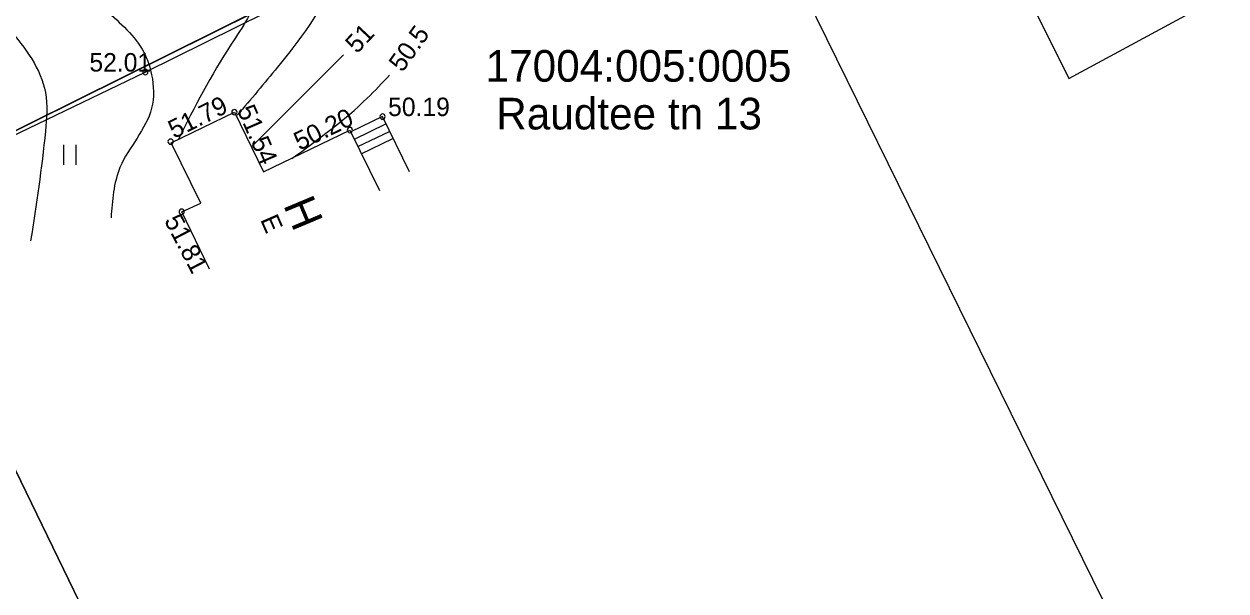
# Model space of a CAD drawing. Extents: x 643319 to 644478, y 6457068 to 6457895.
# Drawn here: x 643463.23 to 643508.82, y 6457717.63 to 6457739.14 of the extents above; entities that cross this region are included whole.
import ezdxf

# ---------------------------------------------------------------- set-up
doc = ezdxf.new("R2010")
doc.units = 0
for name, color, linetype in [('Level 1', 7, 'Continuous'), ('Level 2', 7, 'Continuous'), ('Level 28', 7, 'Continuous'), ('Level 33', 7, 'Continuous'), ('Level 40', 7, 'Continuous'), ('Level 41', 7, 'Continuous'), ('Level 54', 7, 'Continuous'), ('Level 62', 7, 'Continuous'), ('Level 63', 7, 'Continuous')]:
    doc.layers.add(name, color=color, linetype=linetype)

# ---------------------------------------------------------------- blocks, each defined once
blk = doc.blocks.new('PRAUD')
at = {"layer": 'Level 63'}
for start, end in [(0, 180), (180, 0)]:
    blk.add_arc((0, 0), 0.1, start, end, dxfattribs=at)

msp = doc.modelspace()

# ---------------------------------------------------------------- linework, layer by layer
at = {"layer": 'Level 1'}
for points in [[(643470.27, 6457729.84), (643469.21, 6457732.02), (643469.93, 6457732.35), (643468.81, 6457734.63), (643471.21, 6457735.8), (643472.31, 6457733.53), (643475.59, 6457735.12), (643476.71, 6457732.83)], [(643477.85, 6457733.54), (643476.83, 6457735.63), (643475.63, 6457735.05)]]:
    msp.add_lwpolyline(points, dxfattribs=at)
at = {"layer": 'Level 2'}
for p, q in [((643475.76, 6457734.77), (643476.96, 6457735.35)), ((643475.89, 6457734.49), (643477.09, 6457735.07)), ((643476.02, 6457734.22), (643477.22, 6457734.8))]:
    msp.add_line(p, q, dxfattribs=at)
at = {"layer": 'Level 28'}
msp.add_lwpolyline([(643457.95, 6457732.54), (643460.35, 6457733.72), (643467.83, 6457737.32), (643480.48, 6457743.59), (643488.79, 6457747.67), (643494.14, 6457750.24)], dxfattribs=at)
at = {"layer": 'Level 33'}
msp.add_line((643471.88, 6457734.51), (643475.35, 6457737.98), dxfattribs=at)
for points in [[(643399.68, 6457785.54), (643400.46, 6457785.46), (643403.17, 6457783.61), (643404.04, 6457782.84), (643405.45, 6457781.11), (643406.17, 6457779.04), (643406.72, 6457778.14), (643408.18, 6457777.37), (643411.16, 6457776.87), (643412.24, 6457776.67), (643414.27, 6457775.49), (643417.57, 6457774.64), (643420.86, 6457774.69), (643424.66, 6457775.02), (643428.52, 6457775.82), (643430.2, 6457775.95), (643431.73, 6457775.62), (643434.06, 6457773.4), (643435.38, 6457771.85), (643436.41, 6457771.33), (643438.39, 6457771.4), (643443.43, 6457773.1), (643444.51, 6457773.2), (643446.2, 6457772.94), (643448.1, 6457771.52), (643450.78, 6457769.37), (643452.44, 6457768.5), (643455.79, 6457767.2), (643458.05, 6457766.67), (643458.38, 6457766.32), (643458.05, 6457764.9), (643457.17, 6457763.5), (643457.01, 6457759.41), (643455.6, 6457756.31), (643455.1, 6457755.01), (643455.42, 6457750.26), (643456.15, 6457747.79), (643457.83, 6457745.46), (643459.83, 6457742.29), (643462.65, 6457738.97), (643464.04, 6457736.54), (643464.04, 6457735.08), (643463.48, 6457730.92)], [(643472.85, 6457758.94), (643471.59, 6457754.02), (643470.01, 6457748.15), (643470.32, 6457745.55), (643471.73, 6457742.25), (643472.08, 6457740.37), (643471.09, 6457738.38), (643469.09, 6457734.78)], [(643476.6, 6457750.28), (643476.46, 6457749.63), (643475.58, 6457742.71), (643475, 6457740.81), (643472.85, 6457737.51), (643471.32, 6457735.68)], [(643463.96, 6457741.9), (643466.34, 6457739.66), (643467.77, 6457738.08), (643468.07, 6457737.22), (643468.07, 6457735.95), (643466.87, 6457733.7), (643466.53, 6457731.79)], [(643473.39, 6457734.04), (643476.25, 6457736.33), (643477.09, 6457737.2)]]:
    msp.add_spline(points, degree=3, dxfattribs=at)
at = {"layer": 'Level 40'}
for points in [[(643522.77, 6457857.92), (643459.07, 6457828.18), (643495.74, 6457751.41), (643502.86, 6457737.08), (643562.55, 6457769.35), (643540.74, 6457821.2)], [(643459.07, 6457828.18), (643396.24, 6457798), (643431.4, 6457719.45), (643495.74, 6457751.41)], [(643474.59, 6457698.11), (643505.72, 6457714.11), (643489.02, 6457748.08), (643457.86, 6457732.6)], [(643454.22, 6457687.16), (643474.59, 6457698.11), (643457.86, 6457732.6), (643431.4, 6457719.45), (643430.03, 6457718.83), (643447.23, 6457683.61)]]:
    msp.add_lwpolyline(points, close=True, dxfattribs=at)
at = {"layer": 'Level 41'}
for p, q in [((643464.731, 6457734.555), (643464.731, 6457733.795)), ((643465.191, 6457734.555), (643465.191, 6457733.795))]:
    msp.add_line(p, q, dxfattribs=at)

# ---------------------------------------------------------------- block references
at = {"layer": 'Level 62', "rotation": 90.0000000000002}
for p in [(643467.83, 6457737.32), (643471.21, 6457735.8), (643476.83, 6457735.63), (643475.59, 6457735.12), (643468.79, 6457734.68), (643469.21, 6457732.02)]:
    msp.add_blockref('PRAUD', p, dxfattribs=at)

# ---------------------------------------------------------------- texts
at = {"layer": 'Level 1'}
for s, height, rotation, p in [('H', 1.199, 292.747, (643473.05, 6457732.28)), ('E', 0.7, 293.6026, (643472.18, 6457731.72))]:
    msp.add_text(s, height=height, rotation=rotation, dxfattribs=at).set_placement(p)
at = {"layer": 'Level 33'}
for s, rotation, p in [('51', 46.933, (643475.86, 6457737.99)), ('50.5', 54.3107, (643477.58, 6457737.28))]:
    msp.add_text(s, height=0.7, rotation=rotation, dxfattribs=at).set_placement(p)
at = {"layer": 'Level 40'}
for s, p in [('17004:005:0005', (643480.738, 6457736.954)), ('Raudtee tn 13', (643481.139, 6457735.143))]:
    msp.add_text(s, height=1.2, dxfattribs=at).set_placement(p)
at = {"layer": 'Level 54'}
for s, p in [('52.01', (643465.71, 6457737.34)), ('50.19', (643477.04, 6457735.65))]:
    msp.add_text(s, height=0.7, dxfattribs=at).set_placement(p)
for s, rotation, p in [('51.79', 26.2742, (643468.92, 6457734.78)), ('51.54', 293.3643, (643471.3, 6457735.89)), ('50.20', 25.796, (643473.68, 6457734.33)), ('51.81', 297.582, (643468.53, 6457731.69))]:
    msp.add_text(s, height=0.7, rotation=rotation, dxfattribs=at).set_placement(p)

doc.saveas('drawing.dxf')
